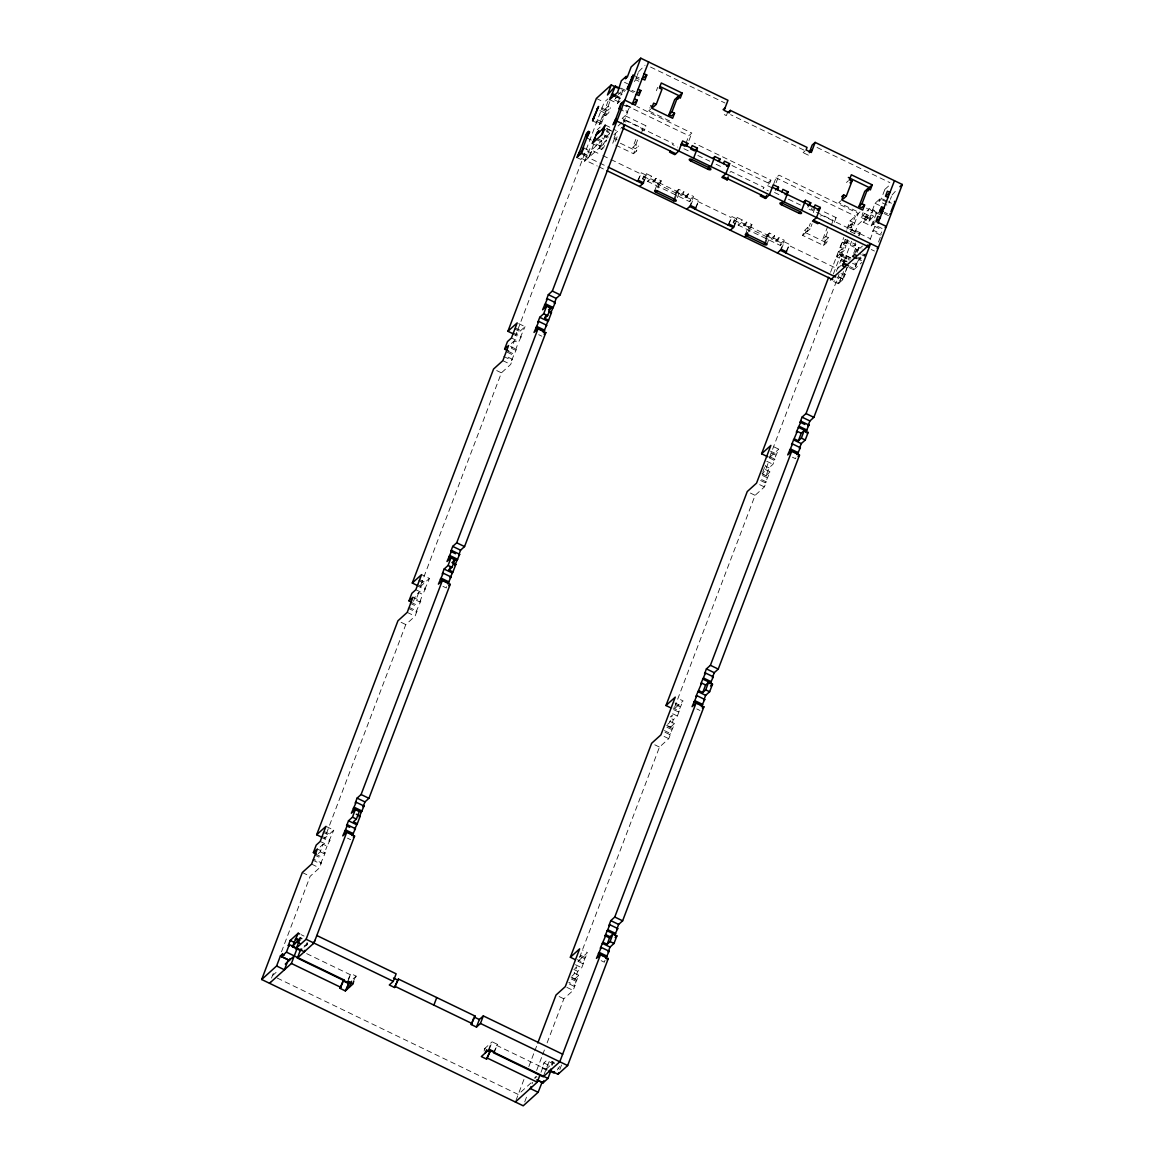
<?xml version="1.0" encoding="UTF-8"?>
<svg xmlns="http://www.w3.org/2000/svg" width="1164" height="1164" viewBox="0 0 1164 1164"><rect width="100%" height="100%" fill="white"/><g stroke="black" fill="none" stroke-linecap="round" stroke-linejoin="round"><path stroke-width="0.75" stroke-dasharray="5 3.75" d="M600.653 123.34L600.915 124.301M413.482 601.264L415.781 595.226L418.764 592.52L422.678 594.411L425.588 588.475L417.745 584.692M271.518 978.051L274.006 971.489M281.484 951.832L310.162 876.303L319.445 867.908L321.366 862.859L313.509 859.076M409.131 607.346L416.988 611.129L415.068 616.163L405.785 624.573L324.509 838.546L333.792 830.136L325.949 826.353M420.786 585.114L501.408 372.844L510.69 364.434L512.611 359.4L504.769 355.617M516.801 332.322L515.754 335.087L525.037 326.677L517.194 322.879M517.849 329.572L604.218 102.228L607.943 98.853M318.281 853.605L320.26 851.801L323.141 844.249L327.055 846.141L329.965 840.204L322.122 836.421M418.764 592.52L415.897 600.071L419.811 601.963L420.815 601.061L412.958 597.278M513.368 332.948L521.21 336.745L518.315 342.682L514.386 340.79L511.52 348.342L515.434 350.233L516.438 349.331L508.581 345.533M576.762 157.475L584.619 161.258L591.341 145.253M599.911 110.595L604.611 112.864L603.127 114.218L599.14 124.708L606.444 110.26L601.308 123.704M605.033 109.183L608.015 106.477L610.634 107.743L607.652 110.449L605.033 109.183L609.5 97.441M312.519 859.978L320.362 863.761L323.272 857.824L325.178 852.79L317.336 849.007M320.26 851.801L324.189 853.692L327.055 846.141M321.118 837.323L328.976 841.106L333.792 830.136M408.142 608.248L415.984 612.031L420.815 601.061M419.811 601.963L422.678 594.411M416.756 585.594L424.598 589.377L427.508 583.44L429.414 578.406L421.572 574.623M503.765 356.504L511.607 360.302L516.438 349.331M515.434 350.233L518.315 342.682M512.378 333.85L520.221 337.647L525.037 326.677M588.591 157.664L593.465 144.831M608.015 106.477L609.936 101.443M583.659 147.93L591.501 151.713L589.581 156.747L581.738 152.964M603.127 114.218L605.746 115.483L607.652 110.449M605.746 115.483L608.728 112.777L610.634 107.743M615.48 98.314L615.785 97.529M617.648 96.045L615.421 98.678M584.619 161.258L599.024 148.206L601.89 140.655L591.457 150.112L601.221 154.827M592.17 143.507L600.027 147.304L604.844 136.334L606.822 134.529L605.877 137.046L610.183 133.147L607.041 131.619M609.601 99.653L617.444 103.45L623.22 89.963L618.244 94.459M599.024 148.206L601.643 149.458L604.509 141.906L606.502 140.117L602.021 137.949M601.643 149.458L603.636 147.668L606.502 140.117M306.918 942.825L305.215 946.012L304.226 945.546M306.656 945.634L307.02 944.688M307.194 944.208L307.733 942.796M635.486 79.981L634.322 81.553M635.85 79.036L636.504 77.304M637.217 75.413L638.294 72.59M638.658 71.644L645.031 65.257M613.908 138.356L616.774 130.805L614.156 129.539M614.505 138.574L612.599 143.609L615.581 140.917L617.487 135.882L614.505 138.574L617.124 139.84M641.539 129.611L644.143 130.877L646.064 125.843L625.141 115.745L623.22 120.78L625.839 122.031M446.714 586.685L446.234 587.936L439.948 584.91M618.957 108.79L626.799 112.588L630.204 106.2M623.657 122.584L627.803 111.686L621.518 108.645M632.809 147.421L635.791 144.714L638.41 145.98L635.428 148.686L632.809 147.421L636.635 137.352M635.791 144.714L638.352 138.007M669.664 120.969L648.741 110.871L650.007 107.51M656.394 90.734L657.66 87.373M615.814 145.165L633.522 153.721L635.428 148.686M641.16 133.584L643.081 128.549L646.064 125.843M633.522 153.721L636.504 151.014L638.41 145.98M637.406 181.235L641.262 172.781L646.5 175.313L643.634 182.864M638.396 180.333L641.262 172.781M695.941 208.123L698.807 200.572L693.569 198.04L689.597 201.648L642.528 178.907L643.474 176.404L646.457 173.698L651.68 176.23L650.734 178.747L647.751 181.439L648.697 178.921L651.68 176.23M642.63 183.767L646.457 173.698M348.211 979.04L350.931 973.613L356.155 976.145L353.289 983.696M348.051 981.165L350.931 973.613M656.045 178.325L653.062 181.031L652.102 183.548L655.085 180.842L656.045 178.325L661.268 180.857L658.591 187.899M352.867 983.085L355.166 977.047M654.605 190.954L657.485 183.403M661.268 180.857L658.286 183.563L657.34 186.08L660.323 183.374L677.768 191.784A2.212 0.917 20.8 0 1 678.976 193.413A2.212 0.917 20.8 0 1 676.269 193.137L658.824 184.727A2.212 0.917 20.8 0 1 657.616 183.097A2.212 0.917 20.8 0 1 660.323 183.359M657.675 187.739L658.824 184.727M685.96 143.303L688.841 135.751L691.823 133.045L636.766 106.462M688.942 140.597L691.823 133.045M683.937 191.798L680.955 194.504L679.994 197.022L682.992 194.315L683.937 191.798L678.714 189.281L675.731 191.973L674.771 194.49L677.754 191.798M673.971 199.19L676.255 193.137M674.887 199.35L678.714 189.281M677.39 197.618L679.121 193.093M688.302 193.908L685.32 196.614L684.359 199.131L687.342 196.425L688.302 193.908L693.526 196.425L689.714 206.494M689.597 201.648L690.543 199.131L693.526 196.425M690.703 205.592L693.569 198.04M727.34 113.083L726.38 115.6L721.156 113.068M695.519 207.512L698.807 200.572M728.067 225.016L731.938 216.562L737.161 219.094L734.295 226.645M729.071 224.114L731.938 216.562M786.602 251.904L789.468 244.353L784.245 241.821L780.258 245.429L733.189 222.688L734.135 220.185L737.118 217.479L742.356 220.011L741.395 222.528L738.413 225.219L739.373 222.702L742.356 220.011M733.305 227.547L737.118 217.479M746.706 222.106L743.723 224.812L742.763 227.329L745.76 224.623L746.706 222.106L751.944 224.637L749.267 231.68M745.28 234.75L748.146 227.198M751.944 224.637L748.961 227.344L748.001 229.861L750.984 227.155L768.429 235.565A2.212 0.917 20.8 0 1 769.637 237.194A2.212 0.917 20.8 0 1 766.931 236.918L749.5 228.508A2.212 0.917 20.8 0 1 748.277 226.878A2.212 0.917 20.8 0 1 750.998 227.14M748.35 231.52L749.5 228.508M772.183 187.913L766.96 185.382L767.92 182.864L770.903 180.173L694.181 143.114M770.903 180.173L769.942 182.69L766.96 185.382M773.711 183.883L776.01 177.845L778.992 175.138L858.334 213.448L853.867 225.19L850.884 227.897L848.265 226.631L846.359 231.665M776.126 182.69L778.992 175.138M774.613 235.579L771.63 238.285L770.67 240.803L773.653 238.096L774.613 235.579L769.375 233.062L766.392 235.754L765.432 238.271L768.415 235.579M764.632 242.97L766.931 236.918M765.548 243.131L769.375 233.062M766.916 244.425L769.782 236.874M808.34 155.161L803.102 152.644L804.062 150.127L730.599 114.654M778.963 237.689L775.981 240.395L775.02 242.912L778.003 240.206L778.963 237.689L784.201 240.206L780.375 250.275M780.258 245.429L781.219 242.912L784.201 240.206M781.379 249.372L784.245 241.821M786.18 251.293L789.468 244.353M484.049 1051.136L485.199 1048.124M488.298 1050.263L491.164 1042.711M489.287 1049.361L492.154 1041.809L497.392 1044.341L494.511 1051.892M812.123 207.643L811.177 210.16L806.812 208.05L808.805 206.261M828.462 237.762L825.48 240.453L822.861 239.187L825.843 236.496L828.462 237.762L826.556 242.796L823.559 245.488L802.636 235.39L804.557 230.356L807.54 227.649L810.159 228.915L812.065 223.881M493.521 1052.794L497.392 1044.341M802.636 235.39L805.634 232.684L807.54 227.649M813.272 212.546L814.553 209.185M804.557 230.356L807.176 231.621L810.362 223.226M822.861 239.187L827.968 225.772M825.843 236.496L827.764 231.461M823.559 245.488L825.48 240.453M831.212 225.35L833.133 220.316L836.116 217.61L821.624 210.626M836.116 217.61L834.195 222.644L831.591 221.393M515.943 1100.504L524.338 1078.417M528.82 1066.617L534.291 1052.183M534.8 1050.874L537.288 1044.326M830.558 272.289L843.769 237.5M846.912 229.221L850.055 220.942L860.007 211.935M847.261 261.9L836.8 256.851L838.706 251.802L841.688 249.111L844.307 250.376L846.053 245.75L843.449 244.498L840.452 247.19L843.071 248.456L846.053 245.75M840.452 247.19L842.372 242.156L845.355 239.464L855.816 244.513L854.143 247.175L855.467 242.869M836.8 256.851L839.782 254.145L841.688 249.111M843.449 244.498L845.355 239.464M853.867 225.19L851.248 223.939L849.342 228.973L859.803 234.022L858.304 235.375M833.366 274.035L840.379 255.571L842.372 253.781L850.215 257.564L848.221 259.368M838.706 251.802L841.325 253.068L843.071 248.456M842.372 242.156L844.991 243.422L846.694 238.926M850.884 227.897L855.351 216.155L776.01 177.845M847.421 239.609L846.257 243.363L854.143 247.175M850.564 231.345L852.223 228.857L851.626 231.127M842.372 253.781L841.412 256.298L843.405 254.494L851.248 258.277M836.349 271.328L843.405 254.494M762.798 472.031L764.515 467.506M842.256 265.654L845.122 258.102L847.116 256.298L844.249 263.85M524.717 1101.871L527.699 1094M536.662 1070.4L542.148 1055.981M542.642 1054.671L545.13 1048.109M547.124 1042.871L563.856 998.814L573.139 990.404L575.045 985.37L568.774 982.343M664.397 730.599L670.682 733.64L668.762 738.674L659.479 747.084L578.202 961.057L587.485 952.647L582.771 950.377M761.591 479.626L766.305 481.896L764.384 486.93L755.101 495.34L673.825 709.312L683.108 700.917L678.394 698.633M769.448 457.583L771.543 452.083M772.59 449.319L839.026 274.413M844.06 261.173L851.611 241.297M854.754 233.018L857.897 224.725L872.825 211.222L866.54 208.181M532.079 1083.771L532.617 1082.36M861.142 217.493L869.072 208.676L876.914 212.459L868.999 221.291L861.142 217.493L863.004 212.619M535.498 1078.199L536.095 1076.627L537.084 1077.107M833.599 281.484L838.313 283.754L841.208 277.832L838.08 276.305M570.971 977.003L574.9 978.909L577.766 971.358L581.738 967.75L583.659 962.715L577.373 959.689M666.594 725.274L670.522 727.165L673.389 719.614L677.375 716.02L679.281 710.986L673.01 707.945M769.011 467.884L765.097 465.993L768.08 463.287L765.214 470.838L762.231 473.544L766.145 475.436L769.011 467.884L772.998 464.276L774.904 459.242L770.204 456.972M843.58 271.576L839.288 282.867L834.399 280.509M546.891 1070.356L541.988 1067.985L543.908 1062.95L547.88 1059.356M875.11 222.353L871.138 225.947L863.295 222.164L869.072 208.676M541.013 1072.277L542.991 1067.082L546.905 1068.989M847.174 267.269L842.27 280.175L837.382 277.818M569.341 984.002L574.056 986.272L578.872 975.301L572.601 972.275M577.955 961.348L582.669 963.617L587.485 952.647M664.979 732.258L669.678 734.542L672.588 728.606L674.494 723.572L669.795 721.287M673.578 709.604L678.292 711.888L683.108 700.917M760.601 480.528L765.301 482.798L770.131 471.827L763.846 468.801M769.2 457.874L773.914 460.144L778.731 449.173L772.46 446.147M841.063 273.613L844.191 275.126L847.159 267.327M859.076 235.957L860.094 232.669L858.508 234.895M838.313 283.754L843.274 279.258L845.195 274.224L842.052 272.711M853.678 253.33L855.394 248.79L857.388 246.986L860.007 248.252L862.611 245.895M854.521 254.538L857.388 246.986M543.792 1075.274L548.957 1061.684L549.946 1060.782L554.355 1062.907M880.013 214.613L872.171 210.83L875.037 203.278L879.999 198.768L887.856 202.551M857.053 252.573L858.974 247.539L862.117 249.052M868.999 221.291L873.16 209.927L881.003 213.71M552.885 1061.423L551.547 1064.973M886.895 205.068L879.053 201.285L879.999 198.768M849.007 267.531L853.707 269.801L856.617 263.864L853.474 262.351M552.143 1065.293L553.337 1062.135M871.138 225.947L876.914 212.459M884.684 189.892L881.032 199.481L879.053 201.285M859.57 259.543L860.516 257.026L858.537 258.83L854.711 268.899L850.229 266.745M874.208 220.738L872.942 224.099L883.403 229.148M880.493 235.084L872.651 231.301L875.808 225.132M870.09 239.74L873.64 230.399L881.483 234.182M557.352 1069.934L559.68 1066.471M559.811 1069.556L560.175 1068.61M560.35 1068.13L561.543 1064.987M889.005 202.958L889.834 200.761M890.373 199.335L891.449 196.512M891.988 195.086L897.517 188.844M604.422 961.857L605.018 960.285M792.408 457.19L795.55 458.718L795.9 457.772M881.337 232.887L881.686 231.942M878.5 242.054L880.333 237.223M847.989 240.701L846.344 243.378M617.444 103.45L620.092 101.05M597.234 129.742L600.217 127.036M626.799 112.588L627.803 111.686M625.141 115.745L622.158 118.437L643.081 128.549M618.069 125.988L621.998 122.438M591.501 151.713L590.512 152.615L582.655 148.832M600.027 147.304L606.444 141.484M613.908 134.718L620.427 128.811M648.741 110.871L650.734 109.067M642.513 178.921L646.5 175.313M511.403 343.482L514.386 340.79M520.221 337.647L521.21 336.745M511.607 360.302L512.611 359.4M729.959 172.345L730.963 171.443L764.093 187.433L763.089 188.335L768.327 190.867M803.102 152.644L805.095 150.84M733.174 222.702L737.161 219.094M815.193 207.512L812.21 210.218L833.133 220.316M846.446 182.501L848.425 180.711M820.635 216.126L821.624 215.224L870.454 238.795M840.772 200.848L838.793 202.638L859.716 212.75M807.176 231.621L810.159 228.915M420.131 586.816L429.414 578.406M424.598 589.377L425.588 588.475M415.984 612.031L416.988 611.129M884.858 189.412L890.867 183.97M848.265 226.631L851.248 223.939M872.171 210.83L873.16 209.927M863.295 222.164L871.239 214.962L877.525 217.988M844.991 243.422L846.475 242.068L854.318 245.866L855.816 244.513M841.325 253.068L844.307 250.376M872.651 231.301L873.64 230.399M858.974 247.539L856.035 251.861L860.734 254.13M841.208 265.276L837.294 268.826L788.479 245.255M842.518 264.097L847.741 259.368L845.122 258.102M857.577 261.347L865.856 253.839M844.191 275.126L845.195 274.224M853.707 269.801L861.811 262.467M320.158 846.956L323.141 844.249M328.976 841.106L329.965 840.204M324.189 853.692L325.178 852.79M320.362 863.761L321.366 862.859M769.782 457.292L778.731 449.173M773.914 460.144L774.904 459.242M766.145 475.436L770.131 471.827M765.301 482.798L766.305 481.896M272.391 975.738L277.541 971.082M303.964 947.147L307.893 943.597M353.172 978.837L356.155 976.145M678.292 711.888L679.281 710.986M667.598 724.372L669.576 722.568L672.457 715.016L669.475 717.722L673.389 719.614M670.522 727.165L674.494 723.572M669.678 734.542L670.682 733.64M484.195 1049.026L492.154 1041.809M574.841 968.564L576.82 966.76L573.954 974.312L571.975 976.116M582.669 963.617L583.659 962.715M574.9 978.909L578.872 975.301M574.056 986.272L575.045 985.37M541.988 1067.985L542.991 1067.082M534.363 1078.199L535.978 1076.744M531.104 1082.796L518.242 1094.466L275.65 977.309M546.091 1069.236L553.729 1062.31M860.021 232.655L852.179 228.857M650.501 67.032L724.983 102.999M817.012 147.45L889.878 182.632M634.686 75.733L640.971 78.774M636.053 77.843L639.196 79.37M635.908 79.85L638.905 81.291M882.501 198.928L886.983 201.096M888.481 201.808L891.464 203.263M624.486 82.28L627.614 83.793M875.037 203.278L881.308 206.304M631.921 90.341L634.918 91.781M884.495 212.299L887.477 213.74M628.822 90.254L635.093 93.295M884.073 213.521L888.787 215.791M621.038 88.173L625.737 90.443M621.605 89.832L624.748 91.345M617.56 92.451L623.831 95.477M864.095 213.187L871.938 216.97M615.64 95.244L620.354 97.514M866.191 216.228L874.048 220.011M617.342 97.078L620.572 98.649M863.135 215.704L870.978 219.487M614.65 96.146L619.364 98.416M865.201 217.13L873.044 220.913M626.348 105.022L632.328 107.903M614.359 99.784L619.219 102.126M625.694 105.255L688.841 135.751M622.434 104.513L628.72 107.554M874.557 226.267L882.399 230.05M596.361 98.445L604.218 102.228M850.055 220.942L857.897 224.725M731.996 165.521L767.92 182.864M601.613 107.874L606.328 110.144M624.602 120.081L673.418 143.652L672.428 144.554L677.652 147.086M683.894 148.701L688.244 150.811M697.833 155.438L709.822 161.229M716.151 164.27L720.501 166.379M774.555 192.482L778.92 194.592M788.494 199.219L800.483 205.01M601.25 109.169L608.728 112.777M850.462 231.578L856.733 234.619M871.298 249.518L874.44 251.031M597.263 119.659L604.742 123.268M605.28 125.028L611.551 128.069M595.924 121.085L600.639 123.355M592.607 120.881L600.449 124.664M606.429 128.346L611.144 130.63M607.317 129L611.798 131.154M855.394 248.79L858.392 250.231M604.363 129.175L610.634 132.201M862.757 253.941L865.9 255.454M606.502 131.59L609.645 133.103M861.767 254.843L864.91 256.356M604.014 134.966L608.728 137.236M857.708 257.462L860.851 258.975M620.397 143.245L636.504 151.014M805.634 232.684L826.556 242.796M604.451 136.552L607.433 137.992M858.508 259.237L861.506 260.678M839.782 254.145L850.244 259.194M840.379 255.571L849.254 260.081M596.652 138.327L604.509 141.906M595.662 139.229L601.933 142.27M852.485 263.253L855.627 264.766M841.485 259.528L849.327 263.311M586.802 137.919L591.516 140.189M840.495 260.43L843.638 261.944M596.157 144.06L603.636 147.668M602.85 155.612L609.354 158.755M610.984 159.541L640.273 173.683M650.734 178.747L655.085 180.842M682.992 194.315L687.342 196.425M697.818 201.474L730.934 217.464M741.395 222.528L745.76 224.623M773.653 238.096L778.003 240.206M643.474 176.404L648.697 178.921M653.062 181.031L658.286 183.563M675.731 191.973L680.955 194.504M685.32 196.614L690.543 199.131M734.135 220.185L739.373 222.702M743.723 224.812L748.961 227.344M766.392 235.754L771.63 238.285M775.981 240.395L781.219 242.912M584.386 153.808L587.514 155.321M838.575 276.988L843.274 279.258M580.254 153.197L586.525 156.223M583.993 155.452L606.793 166.467M581.011 158.159L597.292 166.016M598.922 166.801L605.44 169.959M538.714 334.694L541.857 336.207M515.288 327.913L523.131 331.711M770.539 451.181L776.825 454.207M514.284 328.815L522.127 332.613M771.121 452.84L775.821 455.109M511.462 337.982L519.304 341.78M766.712 461.25L772.998 464.276M508.246 351.339L514.517 354.365M761.94 473.835L768.211 476.862M507.257 352.226L513.528 355.267M762.507 475.494L767.221 477.764M502.848 360.651L510.69 364.434M759.685 484.661L764.384 486.93M496.708 370.574L501.408 372.844M750.402 493.07L755.101 495.34M696.785 708.934L699.928 710.447M419.651 579.657L427.508 583.44M674.916 702.911L681.187 705.951M418.662 580.56L426.504 584.343M675.498 704.569L680.198 706.854M415.824 589.726L423.681 593.509M672.661 713.736L677.375 716.02M411.052 602.312L418.894 606.095M667.874 726.321L672.588 728.606M410.063 603.214L417.905 606.997M666.885 727.224L671.599 729.508M407.225 612.38L415.068 616.163M664.062 736.405L668.762 738.674M401.085 622.303L405.785 624.573M654.779 744.8L659.479 747.084M347.469 838.153L350.611 839.681M601.162 960.664L604.291 962.177M324.029 831.387L331.871 835.17M580.865 955.411L585.565 957.681M323.039 832.289L330.882 836.072M579.861 956.313L584.575 958.583M320.202 841.456L328.059 845.239M575.467 964.723L581.738 967.75M573.837 969.452L577.766 971.358M315.429 854.041L323.272 857.824M572.252 978.066L576.966 980.335M314.425 854.943L322.283 858.726M571.262 978.968L575.962 981.237M311.603 864.11L319.445 867.908M566.868 987.378L573.139 990.404M302.32 872.52L310.162 876.303M559.142 996.544L563.856 998.814M301.112 934.663L304.051 936.089M552.012 1062.208L554.457 1063.401M548.957 1061.684L552.871 1063.576M557.92 1068.043L558.895 1068.523M543.908 1062.95L551.256 1066.5M306.656 953.622L349.928 974.515M496.388 1045.243L547.065 1069.716"/><path stroke-width="1.5" d="M592.796 119.557L592.607 120.881L598.587 106.419L592.782 119.572L594.28 118.219M627.44 88.173L627.251 89.497L633.158 74.976L627.44 88.173L628.938 86.82M542.206 1081.996L538.132 1092.283L523.218 1105.8L261.682 979.506L302.32 872.52L311.603 864.11L317.336 849.007L313.363 852.615L315.982 853.881M321.366 837.032L316.666 834.763L397.942 620.79L407.225 612.38L412.958 597.278L408.986 600.871L411.605 602.137M416.988 585.303L412.289 583.033L493.565 369.046L502.848 360.651L508.581 345.533L504.609 349.142L508.537 351.033M512.626 333.559L507.911 331.289L596.361 98.445L611.275 84.928L617.56 87.955M313.363 852.615L316.23 845.064L320.202 841.456L325.949 826.353L316.666 834.763M408.986 600.871L411.852 593.32L415.824 589.726L421.572 574.623L412.289 583.033M504.609 349.142L507.475 341.59L511.462 337.982L517.194 322.879L507.911 331.289M577.751 156.587L586.685 133.074L588.678 131.27L587.718 133.787M580.734 153.881L588.693 132.9M261.682 979.506L276.596 965.989L280.422 955.92L282.416 954.116L284.365 955.077M611.275 84.928L607.462 94.997L615.378 86.165L620.077 88.449M290.011 958.539L289.298 960.431L281.455 956.633L282.416 954.116M289.283 945.954L288.294 945.488L290.214 940.454L298.173 933.237L299.643 933.95M593.174 142.605L597.001 132.536L598.98 130.746L598.034 133.263M615.378 86.165L609.601 99.653L617.56 92.451L621.343 80.767L626.319 76.257L625.359 78.774L627.352 76.984L631.164 66.915L640.782 58.2L727.966 100.293L724.139 110.362L729.362 112.893L730.323 110.376L807.045 147.421L806.085 149.938L811.323 152.469L815.149 142.401L902.318 184.494L813.869 417.352L809.897 420.946L807.976 425.98L808.98 425.078L801.123 421.295L800.134 422.197L804.833 424.467M281.455 956.633L286.431 952.137L289.298 944.586L293.706 946.71M602.341 129.35L605.28 125.028L601.453 135.097M301.796 949.111L300.239 950.522L292.397 946.725L298.173 933.237M292.397 946.725L300.312 937.908L301.782 938.621M304.866 950.348L304.328 951.759L296.485 947.976L300.312 937.908M296.267 948.966L296.631 948.02M270.455 982.445L269.524 983.289L291.407 963.472L297.14 948.369L296.209 949.213M352.154 835.577L355.427 828.71L347.585 824.912L342.754 835.883L346.741 832.275L354.584 836.072L313.945 943.058L297.373 958.074L347.061 982.067L348.051 981.165L353.289 983.696L345.33 990.899L340.106 988.367L342.391 982.329M349.724 827.328L346.581 825.814L348.502 820.78L352.474 817.172L355.34 809.62L359.269 811.526L356.402 819.078L353.42 821.769L357.333 823.676L360.2 816.124L356.286 814.218M360.2 816.124L359.21 817.012L364.026 806.041L356.184 802.258L351.368 813.229L355.34 809.62M364.026 806.041L363.037 806.943L364.943 801.909L368.93 798.315L450.206 584.343L442.364 580.545L361.087 794.517L357.101 798.126L355.195 803.16L356.184 802.258M447.791 583.848L451.05 576.966L443.208 573.183L438.392 584.153L442.364 580.545M451.908 562.488L455.837 564.38L452.956 571.931L449.042 570.04L452.025 567.334L454.891 559.782L450.963 557.891L448.096 565.442L444.124 569.051L442.204 574.085L443.208 573.183M455.837 564.38L454.833 565.282L459.664 554.311L451.807 550.528L446.991 561.499L450.963 557.891M455.517 553.7L450.817 551.43L452.723 546.396L456.71 542.788L537.986 328.815L545.829 332.598L464.552 546.571L460.58 550.179L458.66 555.213L459.664 554.311M543.297 332.424L546.673 325.236L538.83 321.453L534.014 332.424L537.986 328.815M548.841 311.385L551.46 312.65L548.593 320.202L544.665 318.31L547.647 315.604L550.514 308.053L546.6 306.161L543.719 313.713L539.747 317.306L537.841 322.341L538.83 321.453M551.46 312.65L550.456 313.553L555.286 302.582L547.429 298.784L542.613 309.755L546.6 306.161M640.782 58.2L552.333 291.058L548.346 294.652L546.44 299.686L547.429 298.784M613.894 123.835L621.867 102.854M297.373 958.074L300.778 949.096M296.485 947.976L306.103 939.275L346.741 832.275M449.042 570.04L450.192 567.014M544.665 318.31L545.814 315.284M357.333 823.676L354.438 829.597L355.427 828.71M452.956 571.931L450.061 577.868L451.05 576.966M548.593 320.202L545.683 326.138L546.673 325.236M623.235 126.279L624.719 124.926L560.175 294.841L556.203 298.45L554.282 303.484L555.286 302.582M314.964 940.352L313.349 943.597M648.624 61.983L632.197 104.396M634.598 98.911L637.217 100.177L635.311 105.211L624.85 100.162L620.863 103.756L618.957 108.79L619.946 107.888M638.265 89.264L640.884 90.53L638.978 95.564L636.359 94.299M644.172 73.739L646.777 75.005L644.871 80.04L642.252 78.774M650.647 105.837L653.266 107.103L656.249 104.396L661.981 89.293L659.377 88.028L661.283 82.993L682.206 93.105L680.3 98.14L677.681 96.874L674.698 99.566L668.965 114.683L671.57 115.934L674.553 113.243L671.948 111.977L668.965 114.683M671.948 111.977L677.681 96.874M677.943 99.158L679.223 95.797L682.206 93.105M340.106 988.367L343.962 979.913L286.431 952.137M674.553 113.243L672.647 118.277L651.724 108.165L653.63 103.13L656.249 104.396M345.33 990.899L349.2 982.445L346.319 989.997M349.302 987.29L351.601 981.252M686.876 145.995L687.837 143.478L682.599 140.96L678.772 151.029L674.785 154.637L669.562 152.106L670.551 151.204M691.227 148.104L692.187 145.587L697.425 148.104L693.599 158.173M562.663 1054.22L483.322 1015.91L480.456 1023.462L476.483 1027.07L471.245 1024.538L475.116 1016.085L398.394 979.04L394.523 987.494L389.3 984.977L393.272 981.368L396.138 973.817L316.812 935.507M394.523 987.494L398.394 979.04M709.196 166.277L708.047 169.304L690.601 160.894A2.212 0.917 20.8 0 1 689.394 159.264A2.212 0.917 20.8 0 1 692.1 159.541L709.545 167.951A2.212 0.917 20.8 0 1 710.753 169.58A2.212 0.917 20.8 0 1 708.047 169.304L709.545 167.951M711.029 166.597L714.856 156.529L720.094 159.061L719.134 161.578M723.484 163.673L724.444 161.156L729.683 163.688L725.841 173.756L721.869 177.365L727.093 179.896L728.097 178.994M727.093 179.896L728.242 176.87M433.881 1005.114L436.747 997.563M745.135 237.412L746.851 232.873M747.768 233.033L746.619 236.059L764.064 244.469A2.212 0.917 20.8 0 0 766.77 244.746A2.212 0.917 20.8 0 0 765.563 243.116L748.117 234.706A2.212 0.917 20.8 0 0 745.411 234.43A2.212 0.917 20.8 0 0 746.633 236.045L748.117 234.706M761.227 194.985L760.223 195.887L765.461 198.418L766.61 195.392M777.537 189.776L778.498 187.258L773.26 184.741L769.433 194.81L765.461 198.418M781.902 191.885L782.863 189.368L788.086 191.885L784.26 201.954M782.426 201.648L781.277 204.66L798.708 213.085A2.212 0.917 20.8 0 0 801.414 213.361A2.212 0.917 20.8 0 0 800.192 211.732L782.761 203.322A2.212 0.917 20.8 0 0 780.055 203.045A2.212 0.917 20.8 0 0 781.277 204.675L782.775 203.307M471.245 1024.538L473.544 1018.5M476.483 1027.07L479.35 1019.519L483.322 1015.91M801.69 210.378L805.517 200.31L810.755 202.842L809.795 205.359M485.315 1052.969L486.45 1049.943M549.845 1070.4L558.022 1074.27L567.639 1065.555L608.277 958.569L600.435 954.786L559.782 1061.772L543.21 1076.787L493.521 1052.794L494.511 1051.892L489.287 1049.361L481.329 1056.577L486.567 1059.094L490.422 1050.641L540.111 1074.634L537.244 1082.185L515.376 1102.017M486.567 1059.094L490.422 1050.641M814.16 207.454L815.106 204.937L820.344 207.468L816.517 217.537L812.53 221.145L817.768 223.677L818.758 222.775M859.003 206.45L864.75 191.347L867.733 188.641L870.352 189.907L872.258 184.872L851.335 174.775L849.429 179.809L852.033 181.06L846.301 196.163L843.682 194.912L841.776 199.946L862.699 210.044L864.605 205.01L861.986 203.744L859.003 206.45L861.622 207.716L864.605 205.01M537.783 1043.017L556.014 995.031L565.297 986.621L579.643 948.849L570.36 957.259L575.06 959.543M570.36 957.259L651.636 743.287L660.919 734.877L675.266 697.12L665.983 705.529L670.682 707.799M665.983 705.529L747.259 491.557L756.542 483.147L770.888 445.39L761.605 453.8L767.876 456.826M761.605 453.8L828.666 277.25M861.986 203.744L867.733 188.641M867.995 190.925L869.275 187.579L872.258 184.872M531.002 1086.609L530.289 1088.5L538.132 1092.283M830.456 279.971L844.875 266.92L846.024 263.893M537.113 1080.09L542.991 1082.927L543.821 1080.73M550.179 1070.487L550.717 1069.061M542.991 1082.927L547.968 1078.431L550.834 1070.88L549.961 1071.666M605.731 958.409L609.121 951.206L601.264 947.423L596.448 958.394L600.435 954.786M608.248 951.788L610.038 947.074L614.01 943.466L616.876 935.914L612.962 934.023L609.98 936.729L606.051 934.838L600.275 948.325L601.264 947.423M609.761 938.009L605.062 935.74L609.878 924.769L617.72 928.552L614.577 935.114M617.72 928.552L616.731 929.454L618.637 924.42L622.624 920.811L703.9 706.839L696.057 703.056L614.767 917.028L610.794 920.637L608.888 925.671L609.878 924.769M701.354 706.664L704.744 699.477L696.901 695.679L692.071 706.65L696.057 703.056M704.744 699.477L703.754 700.379L705.66 695.345L709.633 691.736L712.514 684.185L708.585 682.293L705.602 684.999L701.674 683.093L695.897 696.581L696.901 695.679M710.084 683.705L713.343 676.822L705.5 673.025L700.684 683.996L701.674 683.093M713.343 676.822L712.353 677.724L714.26 672.69L718.246 669.082L799.523 455.109L791.68 451.312L710.404 665.299L706.417 668.893L704.511 673.927L705.5 673.025M797.107 454.615L800.366 447.747L792.524 443.95L787.708 454.92L791.68 451.312M800.366 447.747L799.377 448.635L801.283 443.6L805.255 440.007L808.136 432.455L804.208 430.564L801.225 433.255L797.296 431.364L791.52 444.852L792.524 443.95M801.123 421.295L796.307 432.266L797.296 431.364M800.134 422.197L802.04 417.163L806.026 413.555L870.57 243.64L857.141 255.804L854.521 254.538L852.528 256.342L857.01 258.51M866.598 247.248L867.427 245.037M881.614 209.404L880.944 212.008L883.112 208.065M549.03 1070.662L553.933 1073.019L554.471 1071.608M894.476 180.711L878.034 223.11M603.185 942.389L607.113 944.28L609.98 936.729M698.807 690.645L702.736 692.551L705.602 684.999M794.43 438.915L798.359 440.807L801.225 433.255M558.022 1074.27L558.56 1072.859M607.113 944.28L610.096 941.574L612.962 934.023M702.736 692.551L705.719 689.845L708.585 682.293M798.359 440.807L801.341 438.115L804.208 430.564M805.59 432.281L808.98 425.078M890.955 211.848L893.923 204.02M894.534 202.405L894.549 201.314M890.242 213.667L889.849 214.452M596.768 109.081L598.267 107.728M631.426 77.682L632.91 76.329M643.794 77.697L646.777 75.005M585.71 135.606L589.712 131.983L586.802 137.919M637.901 93.222L640.884 90.53M596.041 135.053L604.32 127.545M579.672 151.538L576.762 157.475L581.738 152.964L583.659 147.93L582.655 148.832M595.08 137.57L592.17 143.507L602.457 134.209L604.363 129.175L603.374 130.062M615.8 118.801L612.904 124.737L616.876 121.129L878.413 247.423L877.176 248.558M634.235 102.869L637.217 100.177M637.406 181.235L638.396 180.333L643.634 182.864L639.647 186.473M723.106 109.649L725.099 107.845M687.837 143.478L684.854 146.184L680.925 144.292M728.329 112.18L730.323 110.376M697.425 148.104L694.442 150.811L690.514 148.919M655.958 192.278L657.456 190.925L674.887 199.335A2.212 0.917 20.8 0 1 676.109 200.965A2.212 0.917 20.8 0 1 673.403 200.688L655.958 192.278A2.212 0.917 20.8 0 1 654.75 190.649A2.212 0.917 20.8 0 1 657.456 190.911M690.616 160.879L692.1 159.526M712.863 158.333L714.856 156.529M548.52 309.857L550.514 308.053M673.389 200.688L674.887 199.35M718.101 160.85L720.094 159.061M726.7 166.394L729.683 163.688M544.097 334.184L545.829 332.598M686.716 209.2L690.703 205.592L695.941 208.123L694.937 209.025M815.149 142.401L812.152 145.093L809.286 152.644L812.268 149.952M728.067 225.016L729.071 224.114L734.295 226.645L730.308 230.254M775.515 189.965L778.498 187.258M785.103 194.592L788.086 191.885M803.538 202.114L805.517 200.31M764.064 244.469L765.548 243.131M798.708 213.085L800.206 211.732M807.772 205.533L810.755 202.842M817.361 210.175L820.344 207.468M850.055 182.864L852.033 181.06M777.392 252.981L781.379 249.372L786.602 251.904L785.613 252.806M841.703 196.701L843.682 194.912M450.817 551.43L451.807 550.528M843.318 198.869L846.301 196.163M452.898 561.586L454.891 559.782M448.722 585.681L450.206 584.343M887.026 195.159L890.009 192.453L887.404 191.187L885.484 196.221L888.103 197.487M899.918 186.677L902.318 184.494M882.618 209.331L884.116 207.978L881.497 206.712L879.591 211.746L882.21 213.012M877.467 220.331L880.45 217.624L877.831 216.358L875.925 221.393L886.386 226.456L885.135 227.577M845.864 266.018L856.137 256.706M346.581 825.814L347.585 824.912M353.347 837.192L354.584 836.072M807.132 433.357L808.136 432.455M798.038 456.463L799.523 455.109M288.294 945.488L289.298 944.586M285.267 964.083L293.954 956.211M343.962 979.913L342.973 980.816L348.196 983.347M710.52 685.989L711.51 685.087M711.757 684.854L712.514 684.185M702.401 708.192L703.9 706.839M475.116 1016.085L474.112 1016.987L479.35 1019.519M605.062 935.74L606.051 934.838M615.145 937.5L616.876 935.914M608.19 952.05L609.121 951.206M607.026 959.703L608.277 958.569M659.915 86.471L679.223 95.797M848.352 177.466L869.275 187.579M880.013 210.131L882.996 211.586M612.511 93.717L615.64 95.244M611.507 94.619L614.65 96.146M681.638 143.478L728.708 166.205M772.299 187.258L819.383 209.986M621.736 127.633L675.789 153.721M722.873 176.462L766.465 197.502M813.534 220.243L868.911 246.986M848.731 266.018L844.249 263.85L842.256 265.654L844.875 266.92M608.117 167.092L642.63 183.767M689.699 206.494L733.291 227.547M780.375 250.275L835.752 277.032M607.07 170.744L832.769 279.724M552.333 291.058L560.175 294.841M806.026 413.555L813.869 417.352M548.346 294.652L556.203 298.45M802.04 417.163L809.897 420.946M545.523 303.819L553.366 307.616M799.217 426.33L807.059 430.113M544.534 304.721L552.376 308.518M798.213 427.232L806.07 431.015M543.719 313.713L547.647 315.604M801.341 438.115L805.255 440.007M539.747 317.306L547.589 321.104M793.441 439.817L801.283 443.6M536.91 326.487L544.767 330.27M790.603 448.984L798.46 452.781M535.92 327.39L543.763 331.173M789.614 449.886L797.456 453.669M456.71 542.788L464.552 546.571M710.404 665.299L718.246 669.082M452.723 546.396L460.58 550.179M706.417 668.893L714.26 672.69M449.901 555.563L457.743 559.346M703.594 678.059L711.437 681.857M448.897 556.465L456.754 560.248M702.59 678.961L710.447 682.759M448.096 565.442L452.025 567.334M705.719 689.845L709.633 691.736M444.124 569.051L451.967 572.833M697.818 691.547L705.66 695.345M441.287 578.217L449.144 582M694.981 700.713L702.823 704.511M440.298 579.119L448.14 582.902M693.991 701.616L701.834 705.413M361.087 794.517L368.93 798.315M614.767 917.028L622.624 920.811M357.101 798.126L364.943 801.909M610.794 920.637L618.637 924.42M354.278 807.292L362.12 811.075M607.972 929.803L615.814 933.586M353.274 808.194L361.131 811.977M606.968 930.705L614.81 934.488M352.474 817.172L356.402 819.078M610.096 941.574L614.01 943.466M348.502 820.78L356.344 824.563M602.195 943.291L610.038 947.074M345.664 829.947L353.507 833.744M599.358 952.458L607.201 956.241M344.675 830.849L352.517 834.646M598.369 953.36L606.211 957.143M393.476 978.051L397.404 979.942M306.103 939.275L393.272 981.368M480.456 1023.462L567.639 1065.555M296.253 938.271L297.722 938.984M298.319 939.712L299.788 940.425M395.527 986.592L472.235 1023.636M295.263 939.173L296.733 939.886M297.358 942.229L299.817 943.407M290.214 940.454L295.118 942.811M294.201 946.958L296.165 947.903M540.605 1074.881L542.075 1075.594M543.064 1076.06L547.968 1078.431M486.814 1050.277L489.433 1051.543M280.422 955.92L288.265 959.718L284.438 969.787L276.596 965.989M537.055 1079.843L541.958 1082.214M291.407 963.472L341.096 987.479M487.556 1058.192L537.244 1082.185"/></g></svg>
